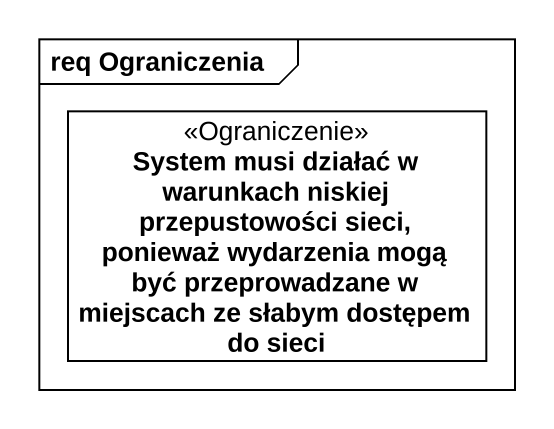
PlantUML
@startuml
mainframe req Ograniczenia
hide circle
hide empty members
class "System musi działać w warunkach niskiej przepustowości sieci, ponieważ wydarzenia mogą być przeprowadzane w miejscach ze słabym dostępem do sieci" as System_musi_działać_w <<Ograniczenie>>
@enduml
